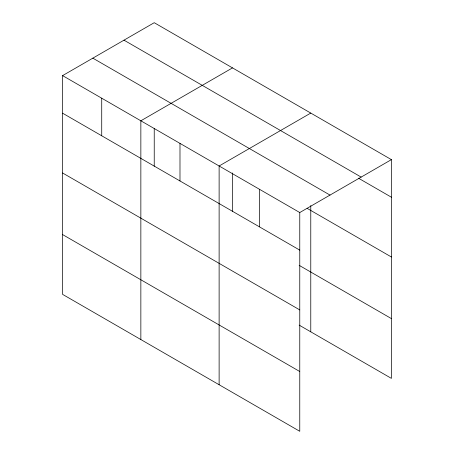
<?xml version="1.0" encoding="UTF-8"?>
<svg xmlns="http://www.w3.org/2000/svg" width="454" height="454" viewBox="0 0 454 454"><rect width="100%" height="100%" fill="white"/><g stroke="black" fill="none" stroke-linecap="round" stroke-linejoin="round"><path stroke-width="0.68" d="M62.59 75.614L299.765 212.546L299.765 431.3L62.59 294.368L62.59 75.614L154.235 22.7L391.41 159.632L391.41 378.386L299.152 325.121M232.505 67.89L140.853 120.798L140.853 339.552M310.774 113.074L219.123 165.988L219.123 384.742M299.765 212.546L391.41 159.632M123.987 40.162L361.168 177.094M358.422 178.167L391.41 197.212M92.832 58.152L330.013 195.084M307.103 208.324L391.41 256.998M62.59 113.188L299.765 250.126M299.152 265.335L391.41 318.6M62.59 172.98L299.765 309.912M62.59 234.576L299.765 371.514M310.774 205.577L310.774 331.829M259.444 189.267L259.444 226.847M232.505 172.957L232.505 211.456M179.988 143.396L179.988 180.97M154.235 128.465L154.235 166.266M101.724 98.206L101.724 135.786"/></g></svg>
